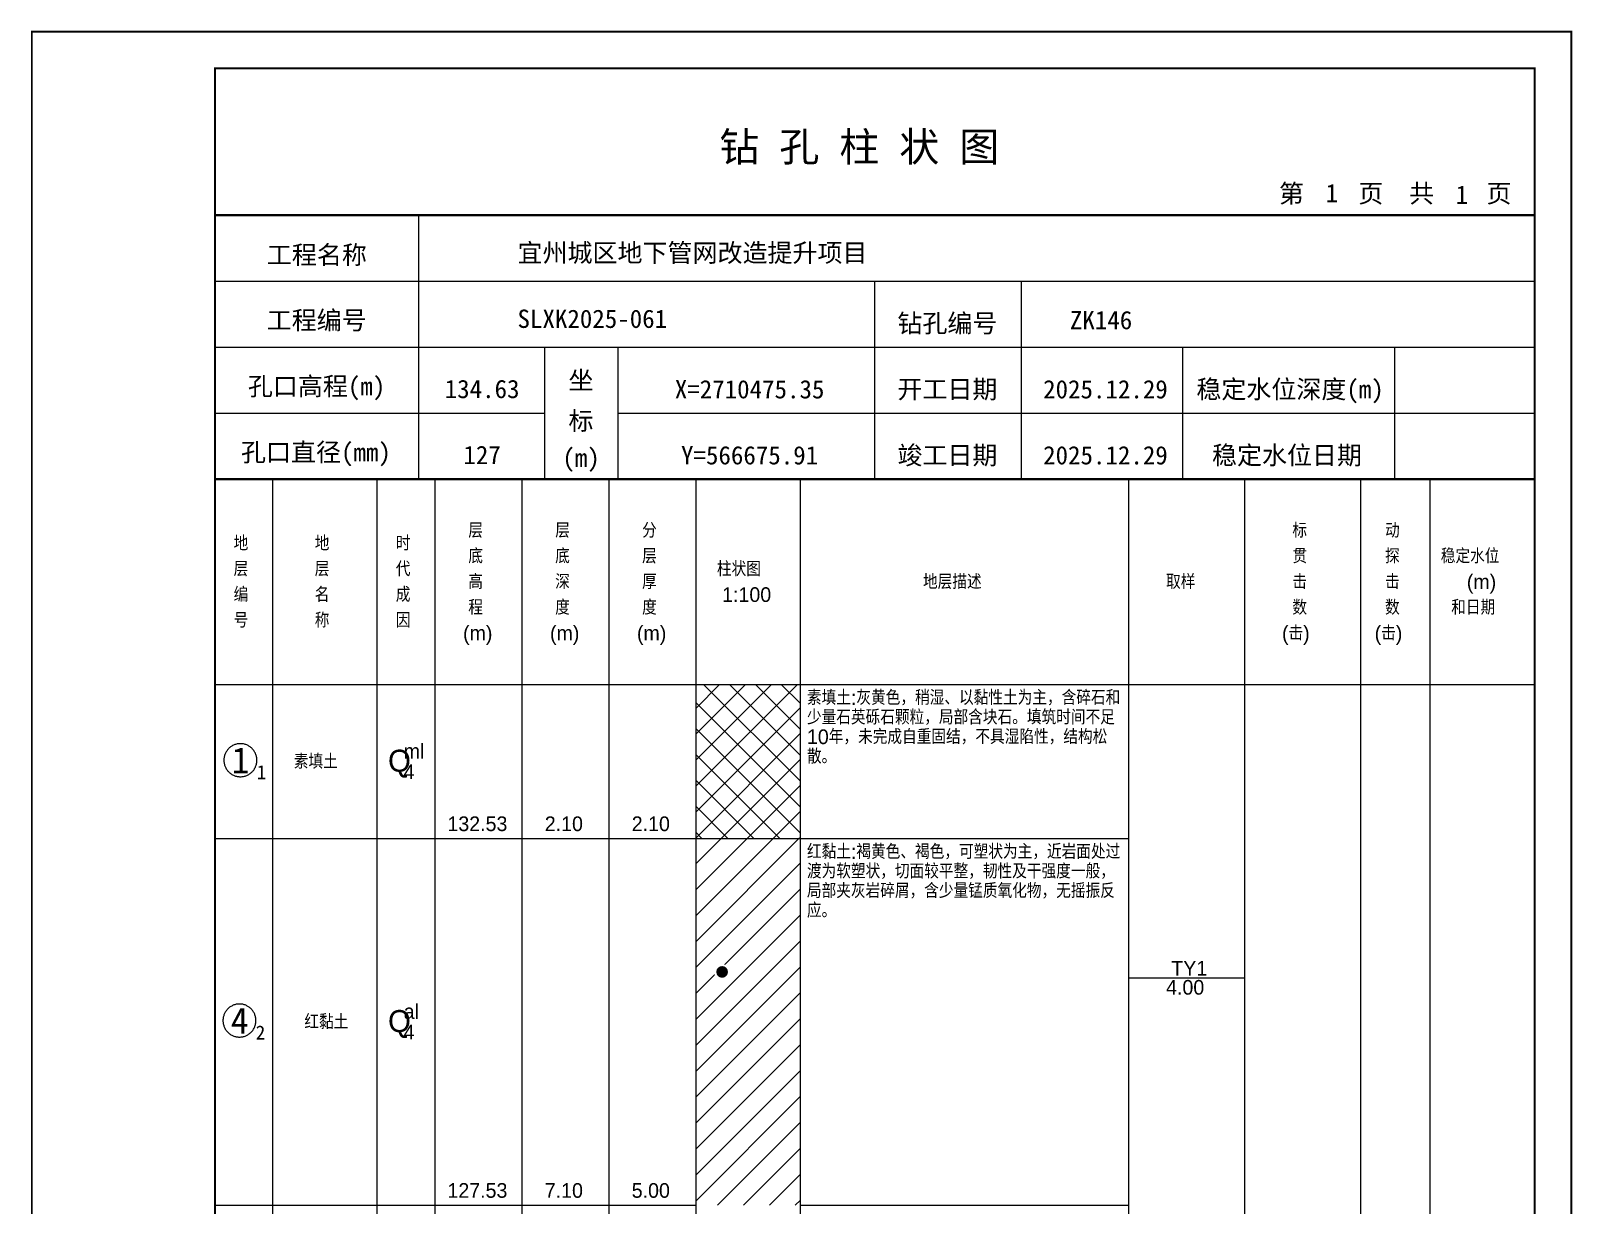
# Model space of a CAD drawing. Header units: millimetres. Extents: x 12489 to 89920, y 4630 to 4927.
# Drawn here: x 66389.3 to 66599.6, y 4766.7 to 4926.8 of the extents above; entities that cross this region are included whole.
import ezdxf
from ezdxf.enums import TextEntityAlignment as Align

# ---------------------------------------------------------------- set-up
doc = ezdxf.new("R2010")
doc.units = ezdxf.units.MM
doc.layers.add('GICAD_QUYANG', color=7, linetype='Continuous')
doc.layers.add('ZZT_TC', color=7, linetype='Continuous')
doc.styles.add('成果图图块', font='', dxfattribs={"height": 2.5})
doc.styles.add('成果图模板', font='')
doc.styles.add('成果图模板标题', font='simhei.ttf')
doc.styles.add('成果图表体', font='Comfont.shx', dxfattribs={"height": 2, "bigfont": 'Hztxt12a.shx'})
doc.styles.get('成果图图块').set_extended_font_data('FangSong_GB2312')
doc.styles.get('成果图模板').set_extended_font_data('FangSong_GB2312')

# ---------------------------------------------------------------- blocks, each defined once
blk = doc.blocks.new('DCBH-1-1-1510', base_point=(0.3, -0.11))
at = {"layer": 'ZZT_TC', "color": 7}
blk.add_polyline3d([(-0.19, 2.31, 0), (-0.3, 2.31, 0), (-0.41, 2.3, 0), (-0.52, 2.29, 0), (-0.63, 2.27, 0), (-0.73, 2.24, 0), (-0.84, 2.21, 0), (-0.95, 2.18, 0), (-1.05, 2.14, 0), (-1.15, 2.09, 0), (-1.25, 2.04, 0), (-1.35, 1.99, 0), (-1.44, 1.93, 0), (-1.53, 1.87, 0), (-1.62, 1.8, 0), (-1.7, 1.73, 0), (-1.78, 1.65, 0), (-1.86, 1.57, 0), (-1.93, 1.49, 0), (-2, 1.4, 0), (-2.06, 1.31, 0), (-2.12, 1.22, 0), (-2.17, 1.12, 0), (-2.22, 1.02, 0), (-2.27, 0.92, 0), (-2.31, 0.82, 0), (-2.34, 0.71, 0), (-2.37, 0.61, 0), (-2.4, 0.5, 0), (-2.41, 0.39, 0), (-2.43, 0.28, 0), (-2.44, 0.17, 0), (-2.44, 0.06, 0), (-2.44, -0.05, 0), (-2.43, -0.16, 0), (-2.41, -0.27, 0), (-2.4, -0.38, 0), (-2.37, -0.49, 0), (-2.34, -0.6, 0), (-2.31, -0.7, 0), (-2.27, -0.8, 0), (-2.22, -0.9, 0), (-2.17, -1, 0), (-2.12, -1.1, 0), (-2.06, -1.19, 0), (-2, -1.28, 0), (-1.93, -1.37, 0), (-1.86, -1.45, 0), (-1.78, -1.53, 0), (-1.7, -1.61, 0), (-1.62, -1.68, 0), (-1.53, -1.75, 0), (-1.44, -1.81, 0), (-1.35, -1.87, 0), (-1.25, -1.93, 0), (-1.15, -1.98, 0), (-1.05, -2.02, 0), (-0.95, -2.06, 0), (-0.84, -2.1, 0), (-0.73, -2.13, 0), (-0.63, -2.15, 0), (-0.52, -2.17, 0), (-0.41, -2.18, 0), (-0.3, -2.19, 0), (-0.19, -2.19, 0), (-0.08, -2.19, 0), (0.03, -2.18, 0), (0.14, -2.17, 0), (0.25, -2.15, 0), (0.36, -2.13, 0), (0.47, -2.1, 0), (0.57, -2.06, 0), (0.67, -2.02, 0), (0.77, -1.98, 0), (0.87, -1.93, 0), (0.97, -1.87, 0), (1.06, -1.81, 0), (1.15, -1.75, 0), (1.24, -1.68, 0), (1.32, -1.61, 0), (1.4, -1.53, 0), (1.48, -1.45, 0), (1.55, -1.37, 0), (1.62, -1.28, 0), (1.68, -1.19, 0), (1.74, -1.1, 0), (1.8, -1, 0), (1.85, -0.9, 0), (1.89, -0.8, 0), (1.93, -0.7, 0), (1.97, -0.6, 0), (2, -0.49, 0), (2.02, -0.38, 0), (2.04, -0.27, 0), (2.05, -0.16, 0), (2.06, -0.05, 0), (2.06, 0.06, 0), (2.06, 0.17, 0), (2.05, 0.28, 0), (2.04, 0.39, 0), (2.02, 0.5, 0), (2, 0.61, 0), (1.97, 0.71, 0), (1.93, 0.82, 0), (1.89, 0.92, 0), (1.85, 1.02, 0), (1.8, 1.12, 0), (1.74, 1.22, 0), (1.68, 1.31, 0), (1.62, 1.4, 0), (1.55, 1.49, 0), (1.48, 1.57, 0), (1.4, 1.65, 0), (1.32, 1.73, 0), (1.24, 1.8, 0), (1.15, 1.87, 0), (1.06, 1.93, 0), (0.97, 1.99, 0), (0.87, 2.04, 0), (0.77, 2.09, 0), (0.67, 2.14, 0), (0.57, 2.18, 0), (0.47, 2.21, 0), (0.36, 2.24, 0), (0.25, 2.27, 0), (0.14, 2.29, 0), (0.03, 2.3, 0), (-0.08, 2.31, 0), (-0.19, 2.31, 0)], dxfattribs=at)
at = {"style": '成果图图块'}
blk.add_text('1', height=3.57, dxfattribs=at).set_placement((-0.16, -1.74), align=Align.CENTER)
blk.add_text('1', height=1.91, dxfattribs=at).set_placement((2.03, -2.53))
blk = doc.blocks.new('DCBH-1-1-1511', base_point=(0.43, -0.11))
at = {"layer": 'ZZT_TC', "color": 7}
blk.add_polyline3d([(-0.19, 2.31, 0), (-0.3, 2.31, 0), (-0.41, 2.3, 0), (-0.52, 2.29, 0), (-0.63, 2.27, 0), (-0.73, 2.24, 0), (-0.84, 2.21, 0), (-0.95, 2.18, 0), (-1.05, 2.14, 0), (-1.15, 2.09, 0), (-1.25, 2.04, 0), (-1.35, 1.99, 0), (-1.44, 1.93, 0), (-1.53, 1.87, 0), (-1.62, 1.8, 0), (-1.7, 1.73, 0), (-1.78, 1.65, 0), (-1.86, 1.57, 0), (-1.93, 1.49, 0), (-2, 1.4, 0), (-2.06, 1.31, 0), (-2.12, 1.22, 0), (-2.17, 1.12, 0), (-2.22, 1.02, 0), (-2.27, 0.92, 0), (-2.31, 0.82, 0), (-2.34, 0.71, 0), (-2.37, 0.61, 0), (-2.4, 0.5, 0), (-2.41, 0.39, 0), (-2.43, 0.28, 0), (-2.44, 0.17, 0), (-2.44, 0.06, 0), (-2.44, -0.05, 0), (-2.43, -0.16, 0), (-2.41, -0.27, 0), (-2.4, -0.38, 0), (-2.37, -0.49, 0), (-2.34, -0.6, 0), (-2.31, -0.7, 0), (-2.27, -0.8, 0), (-2.22, -0.9, 0), (-2.17, -1, 0), (-2.12, -1.1, 0), (-2.06, -1.19, 0), (-2, -1.28, 0), (-1.93, -1.37, 0), (-1.86, -1.45, 0), (-1.78, -1.53, 0), (-1.7, -1.61, 0), (-1.62, -1.68, 0), (-1.53, -1.75, 0), (-1.44, -1.81, 0), (-1.35, -1.87, 0), (-1.25, -1.93, 0), (-1.15, -1.98, 0), (-1.05, -2.02, 0), (-0.95, -2.06, 0), (-0.84, -2.1, 0), (-0.73, -2.13, 0), (-0.63, -2.15, 0), (-0.52, -2.17, 0), (-0.41, -2.18, 0), (-0.3, -2.19, 0), (-0.19, -2.19, 0), (-0.08, -2.19, 0), (0.03, -2.18, 0), (0.14, -2.17, 0), (0.25, -2.15, 0), (0.36, -2.13, 0), (0.47, -2.1, 0), (0.57, -2.06, 0), (0.67, -2.02, 0), (0.77, -1.98, 0), (0.87, -1.93, 0), (0.97, -1.87, 0), (1.06, -1.81, 0), (1.15, -1.75, 0), (1.24, -1.68, 0), (1.32, -1.61, 0), (1.4, -1.53, 0), (1.48, -1.45, 0), (1.55, -1.37, 0), (1.62, -1.28, 0), (1.68, -1.19, 0), (1.74, -1.1, 0), (1.8, -1, 0), (1.85, -0.9, 0), (1.89, -0.8, 0), (1.93, -0.7, 0), (1.97, -0.6, 0), (2, -0.49, 0), (2.02, -0.38, 0), (2.04, -0.27, 0), (2.05, -0.16, 0), (2.06, -0.05, 0), (2.06, 0.06, 0), (2.06, 0.17, 0), (2.05, 0.28, 0), (2.04, 0.39, 0), (2.02, 0.5, 0), (2, 0.61, 0), (1.97, 0.71, 0), (1.93, 0.82, 0), (1.89, 0.92, 0), (1.85, 1.02, 0), (1.8, 1.12, 0), (1.74, 1.22, 0), (1.68, 1.31, 0), (1.62, 1.4, 0), (1.55, 1.49, 0), (1.48, 1.57, 0), (1.4, 1.65, 0), (1.32, 1.73, 0), (1.24, 1.8, 0), (1.15, 1.87, 0), (1.06, 1.93, 0), (0.97, 1.99, 0), (0.87, 2.04, 0), (0.77, 2.09, 0), (0.67, 2.14, 0), (0.57, 2.18, 0), (0.47, 2.21, 0), (0.36, 2.24, 0), (0.25, 2.27, 0), (0.14, 2.29, 0), (0.03, 2.3, 0), (-0.08, 2.31, 0), (-0.19, 2.31, 0)], dxfattribs=at)
at = {"style": '成果图图块'}
blk.add_text('4', height=3.57, dxfattribs=at).set_placement((-0.16, -1.74), align=Align.CENTER)
blk.add_text('2', height=1.91, dxfattribs=at).set_placement((2.03, -2.53))
blk = doc.blocks.new('gkqy1.dwg', base_point=(0.8, 0))
blk.add_wipeout([(-0.2, -0.2), (1.8, -0.2), (1.8, 1.8), (-0.2, 1.8)])
at = {"layer": 'GICAD_QUYANG'}
h = blk.add_hatch(color=7, dxfattribs=at)
edge = h.paths.add_edge_path()
edge.add_arc((0.8, 0.8), 0.8, 0, 360)
blk = doc.blocks.new('钻孔柱状图路桥昇龙制图梁世成校核莫家里.dwg246', base_point=(25, 236))
for p, q in [((52.82, 236), (52.82, 272)), ((25, 263), (205, 263)), ((115, 236), (115, 263)), ((135, 236), (135, 263)), ((25, 254), (205, 254)), ((70, 236), (70, 254)), ((80, 236), (80, 254)), ((157, 236), (157, 254)), ((185.95, 236), (185.95, 254)), ((25, 245), (70, 245)), ((80, 245), (205, 245))]:
    blk.add_line(p, q)
for points, const_width in [([(0, 0), (210, 0), (210, 297), (0, 297)], 0.25), ([(25, 5), (205, 5), (205, 292), (25, 292)], 0.3)]:
    blk.add_lwpolyline(points, close=True, dxfattribs=dict(const_width=const_width))
at = {"const_width": 0.3}
for points in [[(25, 272), (205, 272)], [(25, 236), (205, 236)]]:
    blk.add_lwpolyline(points, dxfattribs=at)
for s, height, style, p in [('钻 孔 柱 状 图', 4, '成果图模板标题', (93.8, 279.31)), ('第', 2.5, '成果图模板', (170.12, 273.7)), ('页', 2.5, '成果图模板', (180.96, 273.7)), ('共', 2.5, '成果图模板', (187.88, 273.7)), ('页', 2.5, '成果图模板', (198.44, 273.7)), ('工程名称', 2.5, '成果图模板', (32.07, 265.32)), ('宜州城区地下管网改造提升项目', 2.5, '成果图模板', (66.26, 265.61)), ('工程编号', 2.5, '成果图模板', (32.05, 256.41)), ('SLXK2025-061', 2.5, '成果图模板', (66.26, 256.61)), ('钻孔编号', 2.5, '成果图模板', (118.08, 256)), ('ZK146', 2.5, '成果图模板', (141.61, 256.43)), ('孔口高程(m)', 2.5, '成果图模板', (29.48, 247.41)), ('坐', 2.5, '成果图模板', (73.21, 248.24)), ('开工日期', 2.5, '成果图模板', (118.08, 247)), ('稳定水位深度(m)', 2.5, '成果图模板', (158.86, 247)), ('标', 2.5, '成果图模板', (73.21, 242.7)), ('孔口直径(mm)', 2.5, '成果图模板', (28.54, 238.41)), ('(m) ', 2.5, '成果图模板', (72.38, 237.65)), ('竣工日期', 2.5, '成果图模板', (118.08, 238)), ('稳定水位日期', 2.5, '成果图模板', (160.99, 238))]:
    blk.add_text(s, height=height, dxfattribs=dict(style=style)).set_placement(p)
at = {"style": '成果图模板'}
for s, p in [('1', (177.35, 273.74)), ('1', (195.08, 273.53)), ('134.63', (61.43, 247.04)), ('X=2710475.35', (97.92, 247)), ('2025.12.29', (146.46, 247)), ('127', (61.43, 238.04)), ('Y=566675.91', (97.92, 238)), ('2025.12.29', (146.46, 238))]:
    blk.add_text(s, height=2.5, dxfattribs=at).set_placement(p, align=Align.CENTER)

msp = doc.modelspace()

# ---------------------------------------------------------------- hatches: boundary and pattern name
at = {"linetype": 'Continuous'}
h = msp.add_hatch(dxfattribs=at)
h.set_pattern_fill('GKSTT', scale=0.5, style=0, pattern_type=2)
h.set_pattern_definition([(45, (0, 0), (-1.76776695, 1.76776695), []), (135, (0, 0), (-1.76776695, -1.76776695), [])])
h.paths.add_polyline_path([(66480.06, 4816.71), (66494.29, 4816.71), (66494.29, 4837.71), (66480.06, 4837.71)])
h = msp.add_hatch(dxfattribs=at)
h.set_pattern_fill('GKNXT', scale=0.5, style=0, pattern_type=2)
h.set_pattern_definition([(45, (0, 0), (-1.76776695, 1.76776695), [])])
h.paths.add_polyline_path([(66480.06, 4766.71), (66494.29, 4766.71), (66494.29, 4816.71), (66480.06, 4816.71)])

# ---------------------------------------------------------------- linework, layer by layer
at = {"color": 0}
for p, q in [((66414.45, 4837.71), (66422.35, 4837.71)), ((66414.45, 4816.71), (66414.45, 4837.71)), ((66422.35, 4816.71), (66422.35, 4837.71)), ((66414.45, 4816.71), (66422.35, 4816.71)), ((66414.45, 4816.71), (66422.35, 4816.71)), ((66414.45, 4766.71), (66414.45, 4816.71)), ((66422.35, 4766.71), (66422.35, 4816.71)), ((66414.45, 4766.71), (66422.35, 4766.71))]:
    msp.add_line(p, q, dxfattribs=at)
for points in [[(66414.45, 4865.71), (66422.35, 4865.71)], [(66414.45, 4837.71), (66414.45, 4865.71)], [(66422.35, 4837.71), (66422.35, 4865.71)], [(66422.35, 4865.71), (66436.58, 4865.71)], [(66422.35, 4837.71), (66422.35, 4865.71)], [(66436.58, 4837.71), (66436.58, 4865.71)], [(66436.58, 4865.71), (66444.49, 4865.71)], [(66436.58, 4837.71), (66436.58, 4865.71)], [(66444.49, 4837.71), (66444.49, 4865.71)], [(66444.49, 4865.71), (66456.35, 4865.71)], [(66444.49, 4837.71), (66444.49, 4865.71)], [(66456.35, 4837.71), (66456.35, 4865.71)], [(66456.35, 4865.71), (66468.2, 4865.71)], [(66456.35, 4837.71), (66456.35, 4865.71)], [(66468.2, 4837.71), (66468.2, 4865.71)], [(66468.2, 4865.71), (66480.06, 4865.71)], [(66468.2, 4837.71), (66468.2, 4865.71)], [(66480.06, 4837.71), (66480.06, 4865.71)], [(66480.06, 4865.71), (66494.29, 4865.71)], [(66480.06, 4837.71), (66480.06, 4865.71)], [(66494.29, 4837.71), (66494.29, 4865.71)], [(66494.29, 4865.71), (66539.11, 4865.71)], [(66494.29, 4837.71), (66494.29, 4865.71)], [(66539.11, 4837.71), (66539.11, 4865.71)], [(66539.11, 4865.71), (66554.92, 4865.71)], [(66539.11, 4837.71), (66539.11, 4865.71)], [(66554.92, 4837.71), (66554.92, 4865.71)], [(66554.92, 4865.71), (66570.73, 4865.71)], [(66554.92, 4837.71), (66554.92, 4865.71)], [(66570.73, 4837.71), (66570.73, 4865.71)], [(66570.73, 4865.71), (66580.22, 4865.71)], [(66570.73, 4837.71), (66570.73, 4865.71)], [(66580.22, 4837.71), (66580.22, 4865.71)], [(66580.22, 4865.71), (66594.45, 4865.71)], [(66580.22, 4837.71), (66580.22, 4865.71)], [(66594.45, 4837.71), (66594.45, 4865.71)], [(66414.45, 4837.71), (66422.35, 4837.71)], [(66414.45, 4643.71), (66414.45, 4837.71)], [(66414.45, 4837.71), (66422.35, 4837.71)], [(66422.35, 4643.71), (66422.35, 4837.71)], [(66422.35, 4837.71), (66436.58, 4837.71)], [(66422.35, 4643.71), (66422.35, 4837.71)], [(66422.35, 4837.71), (66436.58, 4837.71)], [(66422.35, 4837.71), (66436.58, 4837.71)], [(66422.35, 4816.71), (66422.35, 4837.71)], [(66436.58, 4643.71), (66436.58, 4837.71)], [(66436.58, 4816.71), (66436.58, 4837.71)], [(66436.58, 4837.71), (66444.49, 4837.71)], [(66436.58, 4643.71), (66436.58, 4837.71)], [(66436.58, 4837.71), (66444.49, 4837.71)], [(66436.58, 4837.71), (66444.49, 4837.71)], [(66436.58, 4816.71), (66436.58, 4837.71)], [(66444.49, 4643.71), (66444.49, 4837.71)], [(66444.49, 4816.71), (66444.49, 4837.71)], [(66444.49, 4837.71), (66456.35, 4837.71)], [(66444.49, 4643.71), (66444.49, 4837.71)], [(66444.49, 4837.71), (66456.35, 4837.71)], [(66444.49, 4837.71), (66456.35, 4837.71)], [(66444.49, 4816.71), (66444.49, 4837.71)], [(66456.35, 4643.71), (66456.35, 4837.71)], [(66456.35, 4816.71), (66456.35, 4837.71)], [(66456.35, 4837.71), (66468.2, 4837.71)], [(66456.35, 4643.71), (66456.35, 4837.71)], [(66456.35, 4837.71), (66468.2, 4837.71)], [(66456.35, 4837.71), (66468.2, 4837.71)], [(66456.35, 4816.71), (66456.35, 4837.71)], [(66468.2, 4643.71), (66468.2, 4837.71)], [(66468.2, 4816.71), (66468.2, 4837.71)], [(66468.2, 4837.71), (66480.06, 4837.71)], [(66468.2, 4643.71), (66468.2, 4837.71)], [(66468.2, 4837.71), (66480.06, 4837.71)], [(66468.2, 4837.71), (66480.06, 4837.71)], [(66468.2, 4816.71), (66468.2, 4837.71)], [(66480.06, 4643.71), (66480.06, 4837.71)], [(66480.06, 4816.71), (66480.06, 4837.71)], [(66480.06, 4837.71), (66494.29, 4837.71)], [(66480.06, 4643.71), (66480.06, 4837.71)], [(66480.06, 4837.71), (66494.29, 4837.71)], [(66494.29, 4643.71), (66494.29, 4837.71)], [(66494.29, 4837.71), (66539.11, 4837.71)], [(66494.29, 4643.71), (66494.29, 4837.71)], [(66494.29, 4837.71), (66539.11, 4837.71)], [(66494.29, 4837.71), (66539.11, 4837.71)], [(66494.29, 4816.71), (66494.29, 4837.71)], [(66539.11, 4643.71), (66539.11, 4837.71)], [(66539.11, 4816.71), (66539.11, 4837.71)], [(66539.11, 4837.71), (66554.92, 4837.71)], [(66539.11, 4643.71), (66539.11, 4837.71)], [(66539.11, 4837.71), (66554.92, 4837.71)], [(66554.92, 4643.71), (66554.92, 4837.71)], [(66554.92, 4837.71), (66570.73, 4837.71)], [(66554.92, 4643.71), (66554.92, 4837.71)], [(66554.92, 4837.71), (66570.73, 4837.71)], [(66570.73, 4643.71), (66570.73, 4837.71)], [(66570.73, 4837.71), (66580.22, 4837.71)], [(66570.73, 4643.71), (66570.73, 4837.71)], [(66570.73, 4837.71), (66580.22, 4837.71)], [(66580.22, 4643.71), (66580.22, 4837.71)], [(66580.22, 4837.71), (66594.45, 4837.71)], [(66580.22, 4643.71), (66580.22, 4837.71)], [(66580.22, 4837.71), (66594.45, 4837.71)], [(66594.45, 4643.71), (66594.45, 4837.71)], [(66422.35, 4816.71), (66436.58, 4816.71)], [(66422.35, 4816.71), (66436.58, 4816.71)], [(66422.35, 4766.71), (66422.35, 4816.71)], [(66436.58, 4766.71), (66436.58, 4816.71)], [(66436.58, 4816.71), (66444.49, 4816.71)], [(66436.58, 4816.71), (66444.49, 4816.71)], [(66436.58, 4766.71), (66436.58, 4816.71)], [(66444.49, 4766.71), (66444.49, 4816.71)], [(66444.49, 4816.71), (66456.35, 4816.71)], [(66444.49, 4816.71), (66456.35, 4816.71)], [(66444.49, 4766.71), (66444.49, 4816.71)], [(66456.35, 4766.71), (66456.35, 4816.71)], [(66456.35, 4816.71), (66468.2, 4816.71)], [(66456.35, 4816.71), (66468.2, 4816.71)], [(66456.35, 4766.71), (66456.35, 4816.71)], [(66468.2, 4766.71), (66468.2, 4816.71)], [(66468.2, 4816.71), (66480.06, 4816.71)], [(66468.2, 4816.71), (66480.06, 4816.71)], [(66468.2, 4766.71), (66468.2, 4816.71)], [(66480.06, 4766.71), (66480.06, 4816.71)], [(66494.29, 4816.71), (66539.11, 4816.71)], [(66494.29, 4816.71), (66539.11, 4816.71)], [(66494.29, 4766.71), (66494.29, 4816.71)], [(66539.11, 4766.71), (66539.11, 4816.71)], [(66539.11, 4797.71), (66554.92, 4797.71)], [(66422.35, 4766.71), (66436.58, 4766.71)], [(66436.58, 4766.71), (66444.49, 4766.71)], [(66444.49, 4766.71), (66456.35, 4766.71)], [(66456.35, 4766.71), (66468.2, 4766.71)], [(66468.2, 4766.71), (66480.06, 4766.71)], [(66494.29, 4766.71), (66539.11, 4766.71)]]:
    msp.add_lwpolyline(points, dxfattribs=at)
at = {"color": 7, "flags": 128}
msp.add_lwpolyline([(66480.06, 4816.71), (66494.29, 4816.71)], dxfattribs=at)

# ---------------------------------------------------------------- block references
for name, p in [('DCBH-1-1-1510', (66418.4, 4827.21)), ('DCBH-1-1-1511', (66418.4, 4791.71))]:
    msp.add_blockref(name, p)

# ---------------------------------------------------------------- texts
at = {"color": 0, "style": '成果图表体'}
for s, height, p in [('层', 2, (66449, 4857.71)), ('层', 2, (66460.85, 4857.71)), ('分', 2, (66472.71, 4857.71)), ('标', 2, (66561.41, 4857.71)), ('动', 2, (66574.05, 4857.71)), ('地', 2, (66416.98, 4855.96)), ('地', 2, (66428.05, 4855.96)), ('时', 2, (66439.11, 4855.96)), ('底', 2, (66449, 4854.21)), ('底', 2, (66460.85, 4854.21)), ('层', 2, (66472.71, 4854.21)), ('贯', 2, (66561.41, 4854.21)), ('探', 2, (66574.05, 4854.21)), ('稳定水位', 2, (66581.65, 4854.21)), ('层', 2, (66416.98, 4852.46)), ('层', 2, (66428.05, 4852.46)), ('代', 2, (66439.11, 4852.46)), ('高', 2, (66449, 4850.71)), ('深', 2, (66460.85, 4850.71)), ('厚', 2, (66472.71, 4850.71)), ('柱状图', 2, (66482.91, 4852.46)), ('地层描述', 2, (66511.02, 4850.71)), ('取样', 2, (66544.18, 4850.71)), ('击', 2, (66561.41, 4850.71)), ('击', 2, (66574.05, 4850.71)), ('(m)', 2, (66585.2, 4850.71)), ('编', 2, (66416.98, 4848.96)), ('名', 2, (66428.05, 4848.96)), ('成', 2, (66439.11, 4848.96)), ('1:100', 2, (66483.62, 4848.96)), ('程', 2, (66449, 4847.21)), ('度', 2, (66460.85, 4847.21)), ('度', 2, (66472.71, 4847.21)), ('数', 2, (66561.41, 4847.21)), ('数', 2, (66574.05, 4847.21)), ('和日期', 2, (66583.07, 4847.21)), ('号', 2, (66416.98, 4845.46)), ('称', 2, (66428.05, 4845.46)), ('因', 2, (66439.11, 4845.46)), ('(m)', 2, (66448.28, 4843.71)), ('(m)', 2, (66460.14, 4843.71)), ('(m)', 2, (66472, 4843.71)), ('(击)', 2, (66559.99, 4843.71)), ('(击)', 2, (66572.63, 4843.71)), ('ml', 2, (66440.18, 4827.61)), ('素填土', 2, (66425.2, 4826.21)), ('Q', 3, (66438.05, 4825.81)), ('4', 2, (66440.18, 4824.81)), ('132.53', 2, (66446.15, 4817.71)), ('2.10', 2, (66459.43, 4817.71)), ('2.10', 2, (66471.29, 4817.71)), ('TY1', 2, (66544.89, 4798.01)), ('4.00', 2, (66544.18, 4795.41)), ('al', 2, (66440.18, 4792.11)), ('红黏土', 2, (66426.63, 4790.71)), ('Q', 3, (66438.05, 4790.31)), ('4', 2, (66440.18, 4789.31)), ('127.53', 2, (66446.15, 4767.71)), ('7.10', 2, (66459.43, 4767.71)), ('5.00', 2, (66471.29, 4767.71))]:
    msp.add_text(s, height=height, dxfattribs=at).set_placement(p)
at = {"color": 0, "char_height": 2, "width": 43.0292, "attachment_point": 1, "line_spacing_factor": 0.8, "style": '成果图表体'}
for s, insert in [('素填土:灰黄色，稍湿、以黏性土为主，含碎石和少量石英砾石颗粒，局部含块石。填筑时间不足10年，未完成自重固结，不具湿陷性，结构松散。', (66495.19, 4836.91)), ('红黏土:褐黄色、褐色，可塑状为主，近岩面处过渡为软塑状，切面较平整，韧性及干强度一般，局部夹灰岩碎屑，含少量锰质氧化物，无摇振反应。', (66495.19, 4815.91))]:
    msp.add_mtext(s, dxfattribs=dict(at, insert=insert))

# ---------------------------------------------------------------- next in the draw order: block references
msp.add_blockref('gkqy1.dwg', (66483.62, 4797.71))

# ---------------------------------------------------------------- next in the draw order: block references
msp.add_blockref('钻孔柱状图路桥昇龙制图梁世成校核莫家里.dwg246', (66414.45, 4865.71))

doc.saveas('drawing.dxf')
